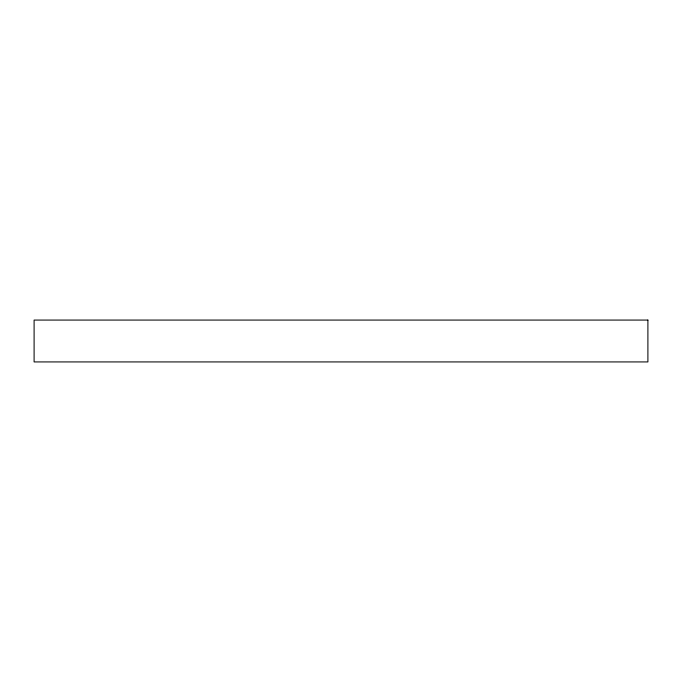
<?xml version="1.0" encoding="UTF-8"?>
<svg xmlns="http://www.w3.org/2000/svg" width="682" height="682" viewBox="0 0 682 682"><rect width="100%" height="100%" fill="white"/><g stroke="black" fill="none" stroke-linecap="round" stroke-linejoin="round"><path stroke-width="1.02" d="M647.9 320.071L34.1 320.071L34.1 361.929L647.9 361.929L647.9 320.071"/></g></svg>
